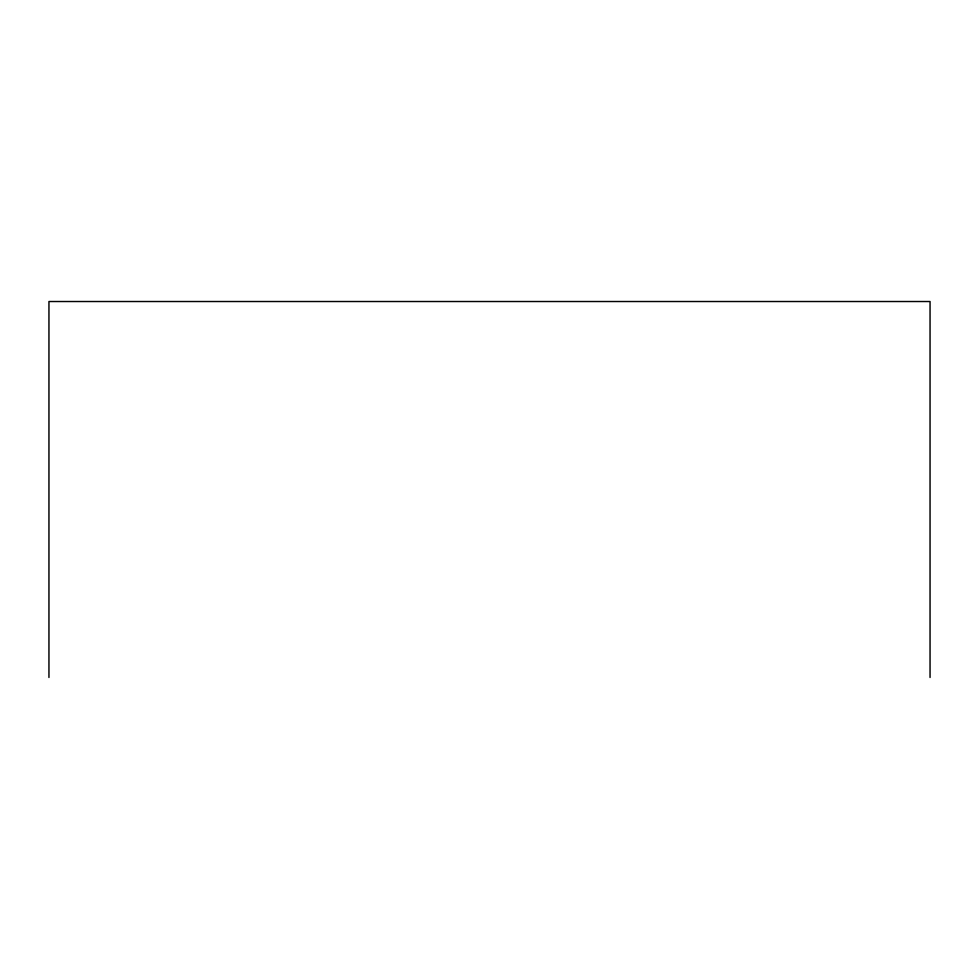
<?xml version="1.0" encoding="UTF-8"?>
<svg xmlns="http://www.w3.org/2000/svg" width="979" height="979" viewBox="0 0 979 979"><rect width="100%" height="100%" fill="white"/><g stroke="black" fill="none" stroke-linecap="round" stroke-linejoin="round"><path stroke-width="1.47" d="M930.05 677.48L930.05 301.52L48.95 301.52L48.95 677.48"/></g></svg>
